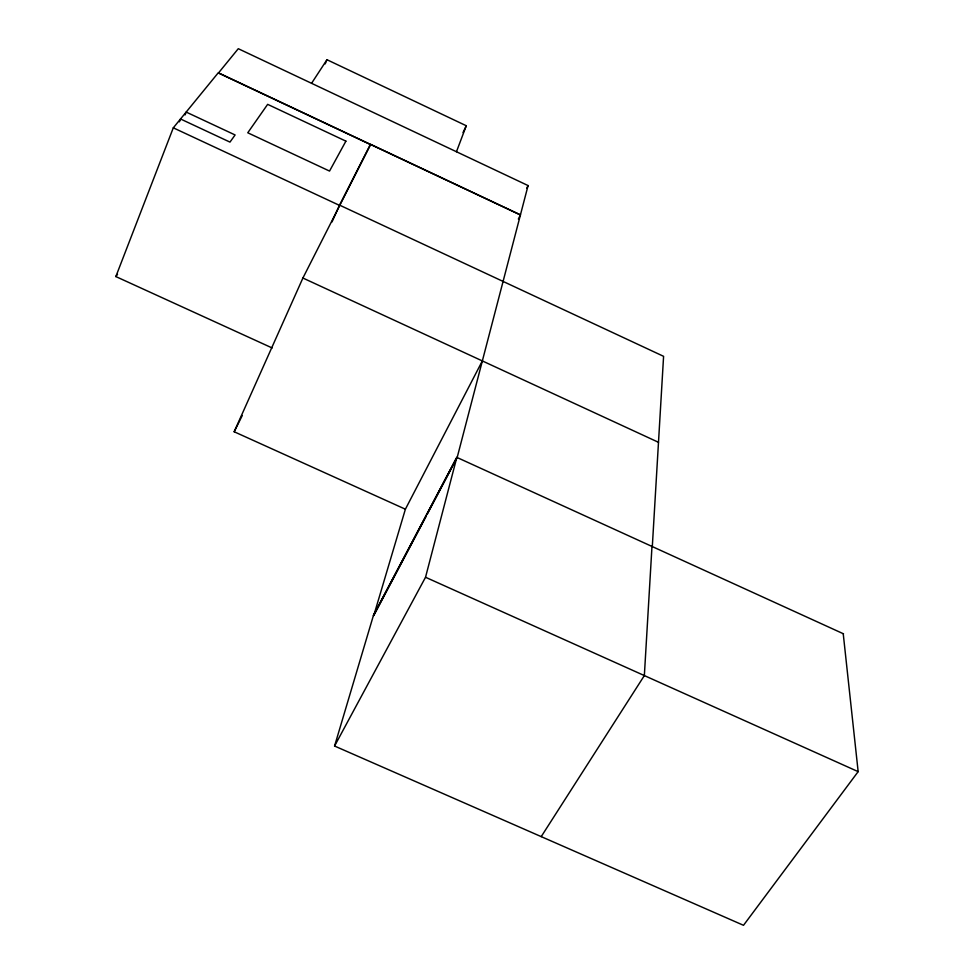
<?xml version="1.0" encoding="UTF-8"?>
<svg xmlns="http://www.w3.org/2000/svg" width="974" height="974" viewBox="0 0 974 974"><rect width="100%" height="100%" fill="white"/><g stroke="black" fill="none" stroke-linecap="round" stroke-linejoin="round"><path stroke-width="1.46" d="M651.983 546.438L644.35 675.579L541.215 836.629M652.312 546.584L663.586 356.326L339.829 205.246M843.228 633.697L858.155 771.639L743.503 925.3L334.569 746.035L425.528 577.265L456.83 457.39L843.545 633.843M520.42 214.962L218.529 72.904L238.289 48.7L528.078 185.571L457.159 457.537L455.747 460.215M334.569 746.035L373.419 615.507L456.83 457.39L373.383 615.495M482.349 360.928L405.391 509.207L373.736 615.641L426.052 516.488M456.453 151.749L466.278 125.743L326.96 59.718L311.57 83.314M272.184 347.974L115.845 276.567L173.299 127.825L218.188 72.88L370.351 144.481L339.439 205.356L331.988 221.975M179.423 121.823L180.519 118.986L229.974 142.107L235.099 134.96L186.168 112.071L185.072 114.908M325.194 63.882L326.96 59.718M405.391 509.207L234.174 431.762L302.902 278.028L370.717 144.395L520.445 214.864L518.363 219.028M463.015 132.574L466.278 125.743M234.174 431.762L242.27 415.521M526.715 188.286L528.078 185.571M427.464 513.809L454.334 462.894M115.845 276.567L117.537 274.278M425.528 577.265L858.155 771.639M302.902 278.028L658.485 442.306M173.299 127.825L339.439 205.356M345.904 141.145L329.541 171.071L247.761 132.781L267.655 104.352L345.904 141.145"/></g></svg>
